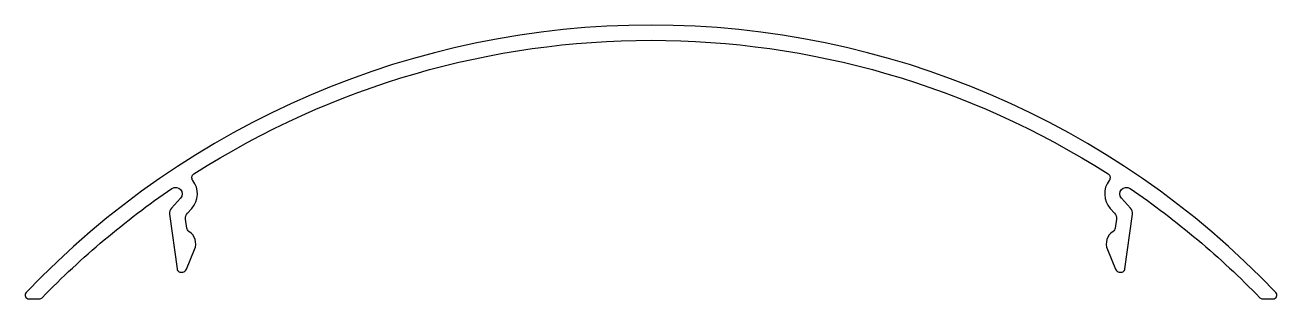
# Model space of a CAD drawing. Extents: x 871.3 to 953.7, y 543.4 to 561.4.
import ezdxf

# ---------------------------------------------------------------- set-up
doc = ezdxf.new("R2010")
doc.units = 0
doc.layers.get('0').update_dxf_attribs({"linetype": 'CONTINUOUS'})

msp = doc.modelspace()

# ---------------------------------------------------------------- linework, layer by layer
at = {"color": 7, "linetype": 'CONTINUOUS'}
msp.add_lwpolyline([(882.435, 551.607, -0.291923), (942.597, 551.607, -0.440769), (942.673, 551.17, 0.363167), (942.744, 549.339), (943.02, 549.033, -0.221239), (943.145, 548.63), (943.065, 548.04, -0.22046), (942.929, 547.827, 0.365445), (942.555, 546.63), (943.099, 545.336, 0.265295), (943.335, 545.155), (943.427, 545.142, 0.414214), (943.708, 545.356), (944.199, 548.956, 0.221239), (944.074, 549.359), (943.485, 550.01, -0.888384), (944.044, 550.651, -0.05006), (952.592, 543.464, 0.202492), (952.772, 543.388), (953.466, 543.388, 0.660139), (953.647, 543.811, 0.427346), (871.385, 543.811, 0.660139), (871.566, 543.388), (872.26, 543.388, 0.202492), (872.439, 543.464, -0.05006), (880.987, 550.651, -0.888384), (881.547, 550.01), (880.958, 549.359, 0.221239), (880.833, 548.956), (881.323, 545.356, 0.414214), (881.605, 545.142), (881.697, 545.155, 0.265295), (881.933, 545.336), (882.477, 546.63, 0.365445), (882.103, 547.827, -0.22046), (881.967, 548.04), (881.887, 548.63, -0.221239), (882.011, 549.033), (882.288, 549.339, 0.363167), (882.359, 551.17, -0.440769)], format="xyb", close=True, dxfattribs=at)

doc.saveas('drawing.dxf')
